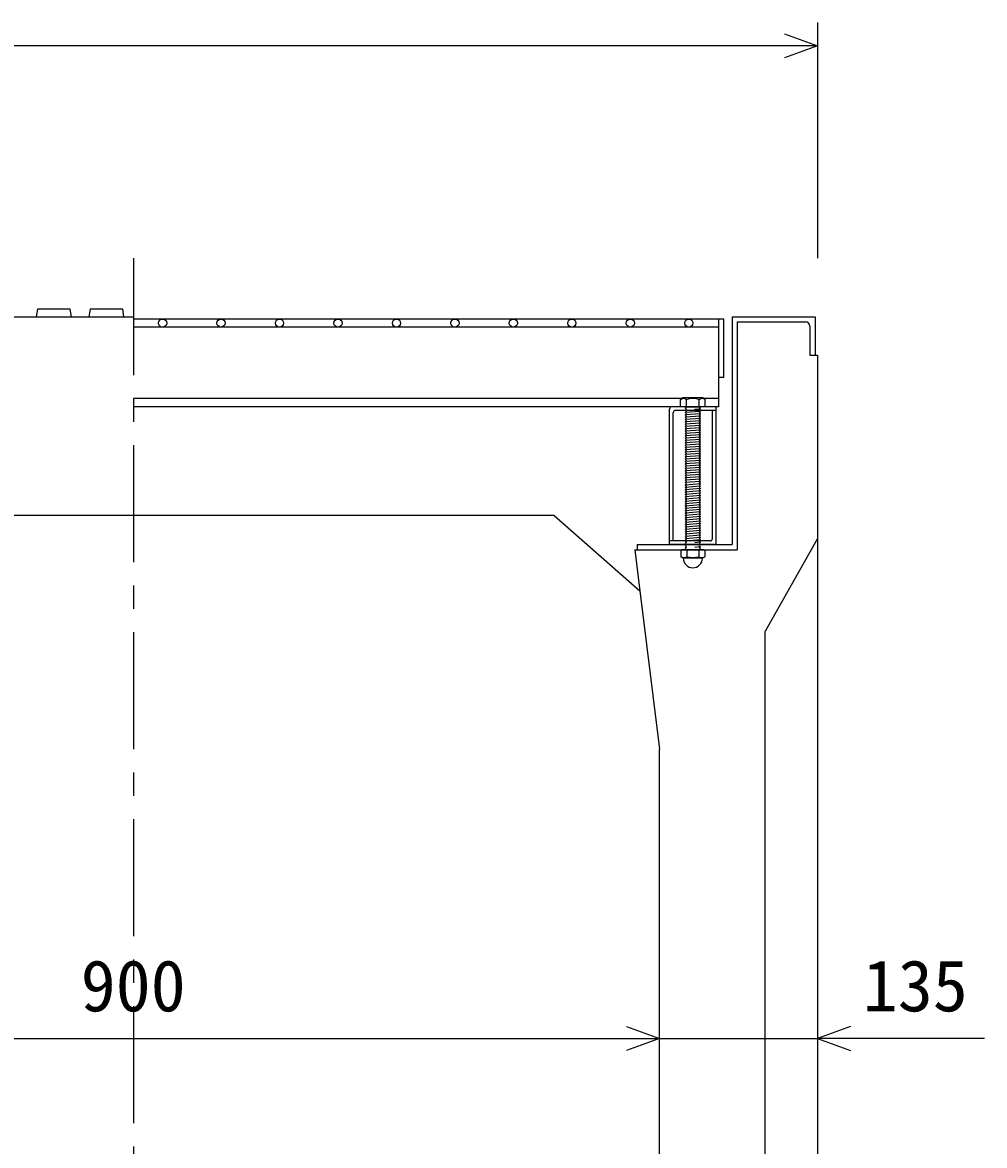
# Model space of a CAD drawing. Units: millimetres, scale not verified. Extents: x -16800 to 16800, y -5940 to 5940.
# Drawn here: x 13505 to 14328, y 2566 to 3526 of the extents above; entities that cross this region are included whole.
import ezdxf
from ezdxf.enums import TextEntityAlignment as Align

# ---------------------------------------------------------------- set-up
doc = ezdxf.new("R2010")
doc.units = ezdxf.units.MM
doc.header["$LTSCALE"] = 20
doc.linetypes.add('CHAIN1', pattern=[8, 5, -1, 1, -1])
doc.linetypes.add('DOTTED', pattern=[1.75, 0.25, -1.5])
for name, color, linetype, lineweight in [('0-0_DIM', 7, 'Continuous', 25), ('0-2_HATCH', 6, 'Continuous', 25), ('0-5_OUTLINE', 3, 'Continuous', 25)]:
    doc.layers.add(name, color=color, linetype=linetype, lineweight=lineweight)
doc.styles.add('ＭＳ ゴシック', font='')
doc.styles.get('ＭＳ ゴシック').set_extended_font_data('MS Gothic')

msp = doc.modelspace()

# ---------------------------------------------------------------- linework, layer by layer
at = {"layer": '0-0_DIM'}
for p, q in [((14185, 3526.41), (14185, 3324.66)), ((14185, 3506.41), (13015, 3506.41)), ((13150, 2657.11), (14050, 2657.11)), ((14050, 2657.11), (14185, 2657.11)), ((14327.92, 2657.11), (14185, 2657.11))]:
    msp.add_line(p, q, dxfattribs=at)
at = {"layer": '0-0_DIM', "linetype": 'CHAIN1'}
msp.add_line((13600, 3324.66), (13600, 1604.66), dxfattribs=at)
at = {"layer": '0-0_DIM'}
for points in [[(14156.85, 3516.67), (14185.04, 3506.41), (14156.85, 3496.14)], [(14021.81, 2667.37), (14050, 2657.11), (14021.81, 2646.85)], [(14213.19, 2667.37), (14185, 2657.11), (14213.19, 2646.85)]]:
    msp.add_lwpolyline(points, dxfattribs=at)
at = {"layer": '0-2_HATCH'}
for p, q in [((14105, 3272.69), (13600, 3272.69)), ((14100.5, 3272.69), (14100.5, 3197.69)), ((14105, 3222.69), (14105, 3272.69)), ((14112, 3274.66), (14112, 3079.69)), ((14116.5, 3270.16), (14116.5, 3075.19)), ((14116.5, 3270.16), (14175, 3270.16)), ((14100.5, 3265.69), (13600, 3265.69)), ((14105, 3222.69), (14100.5, 3222.69)), ((14069.32, 3204.69), (13600, 3204.69)), ((14070, 3205.19), (14068, 3203.69)), ((14068, 3197.69), (14068, 3203.69)), ((14068.33, 3203.96), (14070, 3205.19)), ((14087, 3205.19), (14070, 3205.19)), ((14073, 3197.69), (14073, 3203.69)), ((14084, 3197.69), (14084, 3203.69)), ((14088.68, 3203.96), (14087, 3205.19)), ((14100.5, 3204.69), (14087.68, 3204.69)), ((14089, 3197.69), (14089, 3203.69)), ((14100.5, 3197.69), (13600, 3197.69)), ((14058.5, 3079.69), (14058.5, 3195.69)), ((14098.5, 3197.69), (14060.5, 3197.69)), ((14061.7, 3082.89), (14061.7, 3192.49)), ((14098.5, 3194.49), (14063.7, 3194.49)), ((14089, 3197.69), (14068, 3197.69)), ((14072, 3197.69), (14085, 3197.69)), ((14072, 3196.69), (14073, 3197.69)), ((14073, 3195.69), (14072, 3196.69)), ((14072, 3194.69), (14073, 3195.69)), ((14073, 3193.69), (14072, 3194.69)), ((14072, 3192.69), (14073, 3193.69)), ((14085, 3193.69), (14072, 3192.69)), ((14073, 3191.69), (14072, 3192.69)), ((14072, 3190.69), (14073, 3191.69)), ((14085, 3191.69), (14072, 3190.69)), ((14073, 3189.69), (14072, 3190.69)), ((14084, 3196.69), (14085, 3197.69)), ((14085, 3195.69), (14084, 3196.69)), ((14084, 3192.69), (14085, 3193.69)), ((14085, 3191.69), (14084, 3192.69)), ((14084, 3190.69), (14085, 3191.69)), ((14085, 3189.69), (14084, 3190.69)), ((14095.3, 3084.89), (14095.3, 3194.49)), ((14098.5, 3081.69), (14098.5, 3197.69)), ((14072, 3188.69), (14073, 3189.69)), ((14085, 3189.69), (14072, 3188.69)), ((14073, 3187.69), (14072, 3188.69)), ((14072, 3186.69), (14073, 3187.69)), ((14085, 3187.69), (14072, 3186.69)), ((14073, 3185.69), (14072, 3186.69)), ((14085, 3185.69), (14072, 3184.69)), ((14072, 3184.69), (14073, 3185.69)), ((14085, 3183.69), (14072, 3182.69)), ((14073, 3181.69), (14072, 3182.69)), ((14085, 3181.69), (14072, 3180.69)), ((14072, 3180.69), (14073, 3181.69)), ((14073, 3179.69), (14072, 3180.69)), ((14084, 3188.69), (14085, 3189.69)), ((14085, 3187.69), (14084, 3188.69)), ((14084, 3184.69), (14085, 3185.69)), ((14085, 3183.69), (14084, 3184.69)), ((14084, 3182.69), (14085, 3183.69)), ((14085, 3181.69), (14084, 3182.69)), ((14084, 3180.69), (14085, 3181.69)), ((14084, 3180.69), (14085, 3179.69)), ((14085, 3179.69), (14072, 3178.69)), ((14072, 3178.69), (14073, 3179.69)), ((14073, 3177.69), (14072, 3178.69)), ((14085, 3177.69), (14072, 3176.69)), ((14072, 3176.69), (14073, 3177.69)), ((14073, 3175.69), (14072, 3176.69)), ((14085, 3175.69), (14072, 3174.69)), ((14072, 3174.69), (14073, 3175.69)), ((14073, 3173.69), (14072, 3174.69)), ((14085, 3173.69), (14072, 3172.69)), ((14072, 3172.69), (14073, 3173.69)), ((14073, 3171.69), (14072, 3172.69)), ((14085, 3171.69), (14072, 3170.69)), ((14072, 3170.69), (14073, 3171.69)), ((14084, 3178.69), (14085, 3179.69)), ((14084, 3178.69), (14085, 3177.69)), ((14084, 3176.69), (14085, 3177.69)), ((14084, 3176.69), (14085, 3175.69)), ((14084, 3174.69), (14085, 3175.69)), ((14084, 3174.69), (14085, 3173.69)), ((14084, 3172.69), (14085, 3173.69)), ((14084, 3172.69), (14085, 3171.69)), ((14084, 3170.69), (14085, 3171.69)), ((14073, 3169.69), (14072, 3170.69)), ((14085, 3169.69), (14072, 3168.69)), ((14072, 3168.69), (14073, 3169.69)), ((14073, 3167.69), (14072, 3168.69)), ((14085, 3167.69), (14072, 3166.69)), ((14072, 3166.69), (14073, 3167.69)), ((14073, 3165.69), (14072, 3166.69)), ((14085, 3165.69), (14072, 3164.69)), ((14072, 3164.69), (14073, 3165.69)), ((14073, 3163.69), (14072, 3164.69)), ((14085, 3163.69), (14072, 3162.69)), ((14072, 3162.69), (14073, 3163.69)), ((14073, 3161.69), (14072, 3162.69)), ((14085, 3161.69), (14072, 3160.69)), ((14072, 3160.69), (14073, 3161.69)), ((14084, 3170.69), (14085, 3169.69)), ((14084, 3168.69), (14085, 3169.69)), ((14084, 3168.69), (14085, 3167.69)), ((14084, 3166.69), (14085, 3167.69)), ((14084, 3166.69), (14085, 3165.69)), ((14084, 3164.69), (14085, 3165.69)), ((14084, 3164.69), (14085, 3163.69)), ((14084, 3162.69), (14085, 3163.69)), ((14084, 3162.69), (14085, 3161.69)), ((14084, 3160.69), (14085, 3161.69)), ((14073, 3159.69), (14072, 3160.69)), ((14085, 3159.69), (14072, 3158.69)), ((14072, 3158.69), (14073, 3159.69)), ((14073, 3157.69), (14072, 3158.69)), ((14085, 3157.69), (14072, 3156.69)), ((14072, 3156.69), (14073, 3157.69)), ((14073, 3155.69), (14072, 3156.69)), ((14085, 3155.69), (14072, 3154.69)), ((14072, 3154.69), (14073, 3155.69)), ((14073, 3153.69), (14072, 3154.69)), ((14072.01, 3152.69), (14073.01, 3153.69)), ((14085.01, 3153.68), (14072.01, 3152.68)), ((14073.01, 3151.69), (14072.01, 3152.68)), ((14085.01, 3151.68), (14072.01, 3150.68)), ((14072.01, 3150.68), (14073.01, 3151.68)), ((14084, 3160.69), (14085, 3159.69)), ((14084, 3158.69), (14085, 3159.69)), ((14084, 3158.69), (14085, 3157.69)), ((14084, 3156.69), (14085, 3157.69)), ((14084, 3156.69), (14085, 3155.69)), ((14084, 3154.69), (14085, 3155.69)), ((14084, 3154.69), (14085.01, 3153.68)), ((14084.01, 3152.68), (14085.01, 3153.68)), ((14084.01, 3152.68), (14085.01, 3151.68)), ((14084.01, 3150.68), (14085.01, 3151.68)), ((14073.01, 3149.68), (14072.01, 3150.68)), ((14085.01, 3149.68), (14072.01, 3148.68)), ((14072.01, 3148.68), (14073.01, 3149.68)), ((14073.01, 3147.68), (14072.01, 3148.68)), ((14085.01, 3147.68), (14072.01, 3146.68)), ((14072.01, 3146.68), (14073.01, 3147.68)), ((14073.01, 3145.68), (14072.01, 3146.68)), ((14085.01, 3145.68), (14072.01, 3144.68)), ((14072.01, 3144.68), (14073.01, 3145.68)), ((14073.01, 3143.68), (14072.01, 3144.68)), ((14072.02, 3142.67), (14073.02, 3143.68)), ((14085.02, 3143.67), (14072.02, 3142.67)), ((14073.02, 3141.67), (14072.02, 3142.67)), ((14084.01, 3150.68), (14085.01, 3149.68)), ((14084.01, 3148.68), (14085.01, 3149.68)), ((14084.01, 3148.68), (14085.01, 3147.68)), ((14084.01, 3146.68), (14085.01, 3147.68)), ((14084.01, 3146.68), (14085.01, 3145.68)), ((14084.01, 3144.68), (14085.01, 3145.68)), ((14084.01, 3144.68), (14085.02, 3143.67)), ((14084.02, 3142.67), (14085.02, 3143.67)), ((14084.02, 3142.67), (14085.02, 3141.67)), ((14085.01, 3139.68), (14072.01, 3138.68)), ((14072.01, 3138.68), (14073.01, 3139.68)), ((14073.01, 3137.68), (14072.01, 3138.68)), ((14085.01, 3137.68), (14072.01, 3136.68)), ((14072.01, 3136.68), (14073.01, 3137.68)), ((14073.01, 3135.68), (14072.01, 3136.68)), ((14085.01, 3135.68), (14072.01, 3134.68)), ((14072.01, 3134.68), (14073.01, 3135.68)), ((14073.01, 3133.68), (14072.01, 3134.68)), ((14085.02, 3141.67), (14072.02, 3140.67)), ((14072.02, 3140.67), (14073.02, 3141.67)), ((14073.02, 3139.67), (14072.02, 3140.67)), ((14085.02, 3133.68), (14072.02, 3132.68)), ((14072.02, 3132.68), (14073.02, 3133.68)), ((14073.02, 3131.68), (14072.02, 3132.68)), ((14084.01, 3138.68), (14085.01, 3139.68)), ((14084.01, 3138.68), (14085.01, 3137.68)), ((14084.01, 3136.68), (14085.01, 3137.68)), ((14084.01, 3136.68), (14085.01, 3135.68)), ((14084.01, 3134.68), (14085.01, 3135.68)), ((14084.01, 3134.68), (14085.02, 3133.68)), ((14084.02, 3140.67), (14085.02, 3141.67)), ((14084.02, 3140.67), (14085.02, 3139.67)), ((14084.02, 3132.68), (14085.02, 3133.68)), ((14084.02, 3132.68), (14085.02, 3131.67)), ((14085.02, 3131.67), (14072.02, 3130.67)), ((14072.02, 3130.67), (14073.02, 3131.67)), ((14073.02, 3129.67), (14072.02, 3130.67)), ((14085.02, 3129.67), (14072.02, 3128.67)), ((14072.02, 3128.67), (14073.02, 3129.67)), ((14073.02, 3127.67), (14072.02, 3128.67)), ((14085.02, 3127.67), (14072.02, 3126.67)), ((14072.02, 3126.67), (14073.02, 3127.67)), ((14073.02, 3125.67), (14072.02, 3126.67)), ((14085.03, 3125.67), (14072.03, 3124.67)), ((14072.03, 3124.67), (14073.03, 3125.67)), ((14073.03, 3123.67), (14072.03, 3124.67)), ((14085.03, 3123.67), (14072.03, 3122.67)), ((14072.03, 3122.67), (14073.03, 3123.67)), ((14084.02, 3130.67), (14085.02, 3131.67)), ((14084.02, 3130.67), (14085.02, 3129.67)), ((14084.02, 3128.67), (14085.02, 3129.67)), ((14084.02, 3128.67), (14085.02, 3127.67)), ((14084.02, 3126.67), (14085.02, 3127.67)), ((14084.02, 3126.67), (14085.03, 3125.67)), ((14084.03, 3124.67), (14085.03, 3125.67)), ((14084.03, 3124.67), (14085.03, 3123.67)), ((14084.03, 3122.67), (14085.03, 3123.67)), ((14073.03, 3121.67), (14072.03, 3122.67)), ((14085.03, 3121.66), (14072.03, 3120.66)), ((14072.03, 3120.66), (14073.03, 3121.66)), ((14073.03, 3119.66), (14072.03, 3120.66)), ((14085.03, 3119.66), (14072.03, 3118.66)), ((14072.03, 3118.66), (14073.03, 3119.66)), ((14073.03, 3117.66), (14072.03, 3118.66)), ((14085.04, 3117.66), (14072.04, 3116.66)), ((14072.04, 3116.66), (14073.04, 3117.66)), ((14073.04, 3115.66), (14072.04, 3116.66)), ((14085.04, 3115.66), (14072.04, 3114.66)), ((14072.04, 3114.66), (14073.04, 3115.66)), ((14073.04, 3113.66), (14072.04, 3114.66)), ((14085.04, 3113.66), (14072.04, 3112.66)), ((14072.04, 3112.66), (14073.04, 3113.66)), ((14084.03, 3122.67), (14085.03, 3121.66)), ((14084.03, 3120.66), (14085.03, 3121.66)), ((14084.03, 3120.66), (14085.03, 3119.66)), ((14084.03, 3118.66), (14085.03, 3119.66)), ((14084.03, 3118.66), (14085.04, 3117.66)), ((14084.04, 3116.66), (14085.04, 3117.66)), ((14084.04, 3116.66), (14085.04, 3115.66)), ((14084.04, 3114.66), (14085.04, 3115.66)), ((14084.04, 3114.66), (14085.04, 3113.66)), ((14084.04, 3112.66), (14085.04, 3113.66)), ((14073.04, 3111.66), (14072.04, 3112.66)), ((14085.04, 3111.65), (14072.04, 3110.65)), ((14072.04, 3110.65), (14073.04, 3111.65)), ((14073.04, 3109.65), (14072.04, 3110.65)), ((14085.05, 3109.65), (14072.05, 3108.65)), ((14072.05, 3108.65), (14073.05, 3109.65)), ((14073.05, 3107.65), (14072.05, 3108.65)), ((14085.05, 3107.65), (14072.05, 3106.65)), ((14072.05, 3106.65), (14073.05, 3107.65)), ((14073.05, 3105.65), (14072.05, 3106.65)), ((14085.05, 3105.65), (14072.05, 3104.65)), ((14072.05, 3104.65), (14073.05, 3105.65)), ((14073.05, 3103.65), (14072.05, 3104.65)), ((14085.05, 3103.65), (14072.05, 3102.65)), ((14072.05, 3102.65), (14073.05, 3103.65)), ((14084.04, 3112.66), (14085.04, 3111.65)), ((14084.04, 3110.65), (14085.04, 3111.65)), ((14084.04, 3110.65), (14085.05, 3109.65)), ((14084.05, 3108.65), (14085.05, 3109.65)), ((14084.05, 3108.65), (14085.05, 3107.65)), ((14084.05, 3106.65), (14085.05, 3107.65)), ((14084.05, 3106.65), (14085.05, 3105.65)), ((14084.05, 3104.65), (14085.05, 3105.65)), ((14084.05, 3104.65), (14085.05, 3103.65)), ((14084.05, 3102.65), (14085.05, 3103.65)), ((14073.05, 3101.65), (14072.05, 3102.65)), ((14085.06, 3101.64), (14072.06, 3100.64)), ((14072.06, 3100.64), (14073.06, 3101.64)), ((14073.06, 3099.64), (14072.06, 3100.64)), ((14085.06, 3099.64), (14072.06, 3098.64)), ((14072.06, 3098.64), (14073.06, 3099.64)), ((14073.06, 3097.64), (14072.06, 3098.64)), ((14085.06, 3097.64), (14072.06, 3096.64)), ((14072.06, 3096.64), (14073.06, 3097.64)), ((14073.06, 3095.64), (14072.06, 3096.64)), ((14085.06, 3095.64), (14072.06, 3094.64)), ((14072.06, 3094.64), (14073.06, 3095.64)), ((14073.06, 3093.64), (14072.06, 3094.64)), ((14084.05, 3102.65), (14085.06, 3101.64)), ((14084.06, 3100.64), (14085.06, 3101.64)), ((14084.06, 3100.64), (14085.06, 3099.64)), ((14084.06, 3098.64), (14085.06, 3099.64)), ((14084.06, 3098.64), (14085.06, 3097.64)), ((14084.06, 3096.64), (14085.06, 3097.64)), ((14084.06, 3096.64), (14085.06, 3095.64)), ((14084.06, 3094.64), (14085.06, 3095.64)), ((14084.06, 3094.64), (14085.07, 3093.64)), ((14085.07, 3093.64), (14072.07, 3092.64)), ((14072.07, 3092.64), (14073.07, 3093.64)), ((14073.07, 3091.64), (14072.07, 3092.64)), ((14085.07, 3091.63), (14072.07, 3090.63)), ((14072.07, 3090.63), (14073.07, 3091.63)), ((14073.07, 3089.63), (14072.07, 3090.63)), ((14085.07, 3089.63), (14072.07, 3088.63)), ((14072.07, 3088.63), (14073.07, 3089.63)), ((14073.07, 3087.63), (14072.07, 3088.63)), ((14085.07, 3087.63), (14072.07, 3086.63)), ((14072.07, 3086.63), (14073.07, 3087.63)), ((14073.07, 3085.63), (14072.07, 3086.63)), ((14085.07, 3085.63), (14072.07, 3084.63)), ((14072.07, 3084.63), (14073.07, 3085.63)), ((14073.07, 3083.63), (14072.07, 3084.63)), ((14084.07, 3092.64), (14085.07, 3093.64)), ((14084.07, 3092.64), (14085.07, 3091.63)), ((14084.07, 3090.63), (14085.07, 3091.63)), ((14084.07, 3090.63), (14085.07, 3089.63)), ((14084.07, 3088.63), (14085.07, 3089.63)), ((14084.07, 3088.63), (14085.07, 3087.63)), ((14084.07, 3086.63), (14085.07, 3087.63)), ((14084.07, 3086.63), (14085.08, 3085.63)), ((14084.07, 3084.63), (14085.07, 3085.63)), ((14084.07, 3084.63), (14085.08, 3083.63)), ((14028.68, 3075.19), (14116.5, 3075.19)), ((14028.81, 3075.19), (14033.05, 3040.17)), ((14031, 3079.69), (14112, 3079.69)), ((14031, 3079.69), (14031, 3075.19)), ((14093.3, 3082.89), (14058.5, 3082.89)), ((14096.5, 3079.69), (14058.5, 3079.69)), ((14069.16, 3075.19), (14068.3, 3074.54)), ((14087.84, 3075.19), (14069.16, 3075.19)), ((14085.07, 3083.63), (14072.07, 3082.63)), ((14072.07, 3082.63), (14073.07, 3083.63)), ((14073.07, 3081.63), (14072.07, 3082.63)), ((14072.07, 3080.63), (14073.07, 3081.63)), ((14073.07, 3079.63), (14072.07, 3080.63)), ((14072.07, 3078.63), (14073.07, 3079.63)), ((14073.07, 3077.63), (14072.07, 3078.63)), ((14072.07, 3076.63), (14073.07, 3077.63)), ((14073.07, 3075.63), (14072.07, 3076.63)), ((14072.63, 3075.19), (14073.07, 3075.63)), ((14084.07, 3082.63), (14085.07, 3083.63)), ((14084.07, 3082.63), (14085.08, 3081.63)), ((14084.07, 3080.63), (14085.07, 3081.63)), ((14084.07, 3080.63), (14085.08, 3079.63)), ((14084.07, 3078.63), (14085.07, 3079.63)), ((14084.07, 3078.63), (14085.08, 3077.63)), ((14084.07, 3076.63), (14085.07, 3077.63)), ((14084.07, 3076.63), (14085.08, 3075.63)), ((14084.63, 3075.19), (14085.07, 3075.63)), ((14087.84, 3075.19), (14088.71, 3074.54)), ((14068.3, 3074.54), (14068.3, 3069.35)), ((14069.99, 3068.38), (14068.3, 3069.35)), ((14069.99, 3068.06), (14069.99, 3068.38)), ((14087.01, 3068.38), (14069.99, 3068.38)), ((14087.01, 3068.06), (14069.99, 3068.06)), ((14073.4, 3074.54), (14073.4, 3069.35)), ((14083.6, 3074.54), (14083.6, 3069.35)), ((14087.01, 3068.38), (14088.71, 3069.35)), ((14087.01, 3068.06), (14087.01, 3068.38)), ((14088.71, 3074.54), (14088.71, 3069.35))]:
    msp.add_line(p, q, dxfattribs=at)
at = {"layer": '0-2_HATCH', "linetype": 'DOTTED'}
for p, q in [((14085, 3197.69), (14072, 3196.69)), ((14085, 3195.69), (14072, 3194.69)), ((14085.07, 3081.63), (14072.07, 3080.63)), ((14085.07, 3079.63), (14072.07, 3078.63)), ((14085.07, 3077.63), (14072.07, 3076.63)), ((14072.63, 3075.19), (14084.63, 3075.19)), ((14085.07, 3075.63), (14079.32, 3075.19))]:
    msp.add_line(p, q, dxfattribs=at)
at = {"layer": '0-2_HATCH'}
for points in [[(13547, 3274.66), (13546, 3281.16), (13518, 3281.16), (13517, 3274.66)], [(13592, 3274.66), (13591, 3281.16), (13563, 3281.16), (13562, 3274.66)], [(14178.5, 3266.66), (14178.5, 3241.66), (14183, 3241.66)], [(14085, 3193.69), (14084, 3194.69), (14085, 3195.69)], [(14072, 3182.69), (14073, 3183.69), (14072, 3184.69)], [(14085, 3185.69), (14084, 3186.69), (14085, 3187.69)]]:
    msp.add_lwpolyline(points, dxfattribs=at)
for centre in [(13625, 3269.19), (13675, 3269.19), (13725, 3269.19), (13775, 3269.19), (13825, 3269.19), (13875, 3269.19), (13925, 3269.19), (13975, 3269.19), (14025, 3269.19), (14075, 3269.19)]:
    msp.add_circle(centre, 3.5, dxfattribs=at)
for centre, radius, start, end in [((14175, 3266.66), 3.5, 0, 90), ((14070.5, 3201.06), 3.62, 46.39563, 133.60437), ((14078.5, 3189.06), 15.62, 69.39075, 110.60925), ((14086.5, 3201.06), 3.62, 46.39563, 133.60437), ((14060.5, 3195.69), 2, 90, 180), ((14063.7, 3192.49), 2, 90, 180), ((14093.3, 3084.89), 2, 270, 0), ((14070.85, 3069.84), 5.35, 61.49832, 118.50684), ((14078.5, 3054.77), 20.42, 75.52621, 104.47362), ((14086.15, 3069.84), 5.35, 61.49231, 118.50169), ((14096.5, 3081.69), 2, 270, 0), ((14070.85, 3074.05), 5.35, 241.49843, 298.50089), ((14078.5, 3068.06), 8.19, 180, 359.99995), ((14078.5, 3089.12), 20.42, 255.52638, 284.47374), ((14086.15, 3074.05), 5.35, 241.49989, 298.5)]:
    msp.add_arc(centre, radius, start, end, dxfattribs=at)
at = {"layer": '0-5_OUTLINE'}
for p, q in [((13017, 3274.66), (13600, 3274.66)), ((14112, 3274.66), (14183, 3274.66)), ((14183, 3274.66), (14183, 3241.66)), ((14183, 3241.66), (14185, 3241.66)), ((14185, 3241.66), (14185, 1954.66)), ((13960, 3104.66), (13240, 3104.66)), ((13960, 3104.66), (14033.06, 3040.16)), ((14140, 3004.66), (14185, 3084.66)), ((14033.06, 3040.16), (14050, 2904.66)), ((14140, 3004.66), (14140, 1954.66)), ((14050, 1954.66), (14050, 2904.66))]:
    msp.add_line(p, q, dxfattribs=at)

# ---------------------------------------------------------------- texts
at = {"layer": '0-0_DIM', "style": 'ＭＳ ゴシック'}
for s, p in [('900', (13555, 2667.11)), ('135', (14223.86, 2667.11))]:
    msp.add_text(s, height=43.99, dxfattribs=at).set_placement(p, align=Align.BOTTOM_LEFT)

doc.saveas('drawing.dxf')
